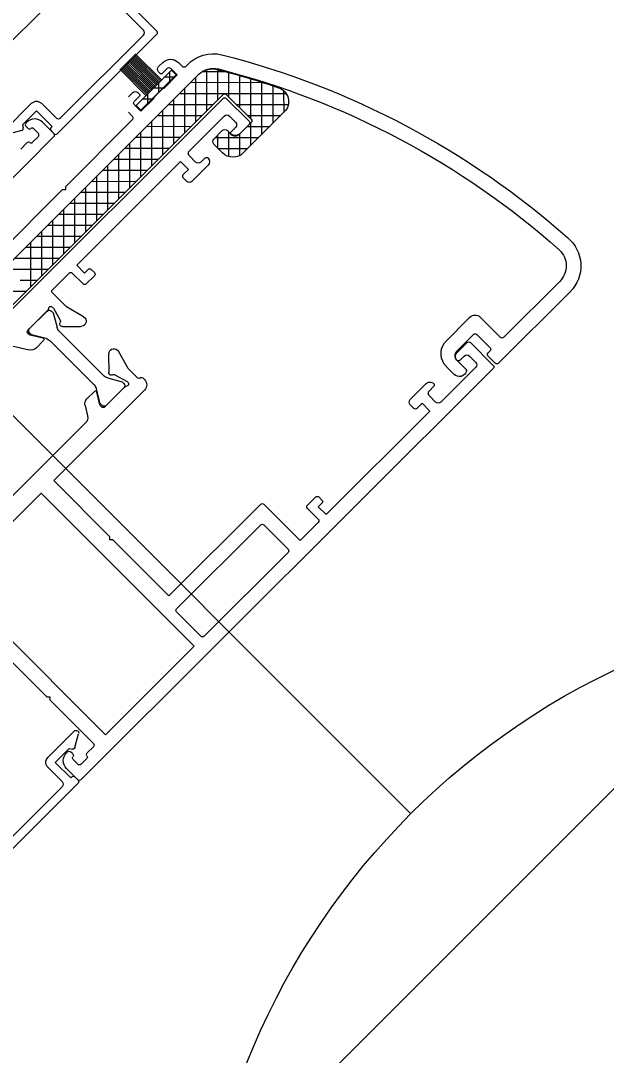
# Model space of a CAD drawing. Header units: centimetres. Extents: x 118932 to 154602, y -32682 to -23521.
# Drawn here: x 140569.15 to 140577.14, y -28992.83 to -28978.72 of the extents above; entities that cross this region are included whole.
import ezdxf

# ---------------------------------------------------------------- set-up
doc = ezdxf.new("R2010")
doc.units = ezdxf.units.CM
doc.header["$LTSCALE"] = 50
doc.header["$MEASUREMENT"] = 0
doc.layers.add('GEN_02_TF_Pencere', color=7, linetype='Continuous', lineweight=9, true_color=0x6093ac)
doc.layers.add('GEN_05_ML_Mermer', color=7, linetype='Continuous', lineweight=9, true_color=0x9d8692)
doc.styles.add('ARIAL', font='arial.ttf')

# ---------------------------------------------------------------- blocks, each defined once
blk = doc.blocks.new('P4_')
at = {"layer": 'GEN_02_TF_Pencere'}
for p, q in [((108044.975, 6106.326, 0), (108044.975, 6048.003, 0)), ((108040.794, 6096.939, 0), (108040.114, 6096.939, 0)), ((108040.114, 6096.939, 0), (108040.114, 6096.849, 0)), ((108040.114, 6096.849, 0), (108040.794, 6096.849, 0)), ((108040.114, 6096.849, 0), (108040.114, 6096.849, 0)), ((108040.157, 6096.939, 0), (108040.247, 6096.849, 0)), ((108040.157, 6096.849, 0), (108040.247, 6096.939, 0)), ((108040.304, 6096.849, 0), (108040.304, 6096.339, 0)), ((108040.324, 6096.849, 0), (108040.324, 6096.339, 0)), ((108040.344, 6096.849, 0), (108040.344, 6096.339, 0)), ((108040.364, 6096.849, 0), (108040.364, 6096.339, 0)), ((108040.369, 6096.939, 0), (108040.459, 6096.849, 0)), ((108040.369, 6096.849, 0), (108040.459, 6096.939, 0)), ((108040.384, 6096.849, 0), (108040.384, 6096.339, 0)), ((108040.404, 6096.849, 0), (108040.404, 6096.339, 0)), ((108040.424, 6096.849, 0), (108040.424, 6096.339, 0)), ((108040.444, 6096.849, 0), (108040.444, 6096.339, 0)), ((108040.464, 6096.849, 0), (108040.464, 6096.339, 0)), ((108040.484, 6096.849, 0), (108040.484, 6096.339, 0)), ((108040.504, 6096.849, 0), (108040.504, 6096.339, 0)), ((108040.524, 6096.849, 0), (108040.524, 6096.339, 0)), ((108040.544, 6096.849, 0), (108040.544, 6096.339, 0)), ((108040.564, 6096.849, 0), (108040.564, 6096.339, 0)), ((108040.581, 6096.939, 0), (108040.671, 6096.849, 0)), ((108040.581, 6096.849, 0), (108040.671, 6096.939, 0)), ((108040.584, 6096.849, 0), (108040.584, 6096.339, 0)), ((108040.604, 6096.849, 0), (108040.604, 6096.339, 0)), ((108040.793, 6096.94, 0), (108040.794, 6096.938, 0)), ((108040.794, 6096.849, 0), (108040.794, 6096.939, 0)), ((108039.878, 6094.789, 0), (108039.878, 6096.329, 0)), ((108039.908, 6096.359, 0), (108041.828, 6096.359, 0)), ((108039.908, 6096.359, 0), (108039.908, 6096.359, 0)), ((108041.858, 6096.329, 0), (108041.858, 6096.269, 0)), ((108041.858, 6096.105, 0), (108041.858, 6096.325, 0)), ((108041.888, 6096.355, 0), (108049.828, 6096.359, 0)), ((108041.888, 6096.355, 0), (108041.888, 6096.355, 0)), ((108039.998, 6096.189, 0), (108039.998, 6094.929, 0)), ((108041.638, 6096.239, 0), (108040.048, 6096.239, 0)), ((108041.688, 6095.919, 0), (108041.688, 6096.189, 0)), ((108041.828, 6096.239, 0), (108041.808, 6096.239, 0)), ((108041.808, 6096.239, 0), (108041.808, 6095.939, 0)), ((108042.008, 6096.175, 0), (108042.008, 6096.085, 0)), ((108042.148, 6096.205, 0), (108042.038, 6096.205, 0)), ((108042.328, 6096.155, 0), (108042.207, 6096.155, 0)), ((108042.058, 6096.026, 0), (108042.058, 6095.985, 0)), ((108042.078, 6095.939, 0), (108042.098, 6095.974, 0)), ((108042.139, 6095.985, 0), (108042.31, 6095.887, 0)), ((108042.292, 6095.819, 0), (108041.788, 6095.819, 0)), ((108041.808, 6095.939, 0), (108042.078, 6095.939, 0)), ((108042.028, 6095.955, 0), (108042.008, 6095.955, 0)), ((108040.728, 6095.028, 0), (108041.544, 6095.028, 0))]:
    blk.add_line(p, q, dxfattribs=at)
at = {"layer": 'GEN_02_TF_Pencere', "extrusion": (0, 0, -1)}
for p, q in [((108038.407, 6102.825, 0), (108039.788, 6102.825, 0)), ((108039.818, 6102.795, 0), (108039.818, 6102.655, 0)), ((108039.858, 6102.795, 0), (108039.858, 6102.355, 0)), ((108047.828, 6102.821, 0), (108039.888, 6102.825, 0)), ((108047.828, 6102.821, 0), (108047.828, 6102.821, 0)), ((108047.858, 6102.795, 0), (108047.858, 6102.735, 0)), ((108047.858, 6102.571, 0), (108047.858, 6102.791, 0)), ((108049.808, 6102.825, 0), (108047.888, 6102.825, 0)), ((108039.488, 6102.625, 0), (108038.407, 6102.625, 0)), ((108039.518, 6102.206, 0), (108039.518, 6102.595, 0)), ((108039.718, 6102.595, 0), (108039.718, 6102.336, 0)), ((108039.788, 6102.625, 0), (108039.748, 6102.625, 0)), ((108039.998, 6102.475, 0), (108039.998, 6102.595, 0)), ((108040.048, 6102.645, 0), (108040.718, 6102.645, 0)), ((108040.768, 6102.595, 0), (108040.768, 6102.475, 0)), ((108040.908, 6102.475, 0), (108040.908, 6102.625, 0)), ((108040.908, 6102.625, 0), (108042.908, 6102.624, 0)), ((108042.908, 6102.624, 0), (108042.908, 6102.474, 0)), ((108043.028, 6102.383, 0), (108043.028, 6102.593, 0)), ((108043.058, 6102.623, 0), (108043.408, 6102.623, 0)), ((108043.408, 6102.623, 0), (108043.408, 6101.923, 0)), ((108043.608, 6102.123, 0), (108043.608, 6102.593, 0)), ((108043.638, 6102.623, 0), (108045.258, 6102.622, 0)), ((108045.288, 6102.592, 0), (108045.288, 6102.122, 0)), ((108045.446, 6099.672, 0), (108045.448, 6102.622, 0)), ((108045.448, 6102.622, 0), (108047.158, 6102.621, 0)), ((108045.448, 6102.622, 0), (108045.448, 6102.622, 0)), ((108047.158, 6102.621, 0), (108047.156, 6099.671, 0)), ((108047.358, 6101.751, 0), (108047.358, 6102.591, 0)), ((108047.388, 6102.621, 0), (108047.509, 6102.621, 0)), ((108047.568, 6102.671, 0), (108047.678, 6102.671, 0)), ((108047.708, 6102.641, 0), (108047.708, 6102.551, 0)), ((108047.888, 6102.705, 0), (108047.908, 6102.705, 0)), ((108047.908, 6102.705, 0), (108047.908, 6102.405, 0)), ((108048.028, 6102.385, 0), (108048.028, 6102.655, 0)), ((108048.078, 6102.705, 0), (108049.668, 6102.705, 0)), ((108040.158, 6102.395, 0), (108040.158, 6102.567, 0)), ((108040.322, 6102.505, 0), (108040.322, 6102.356, 0)), ((108041.008, 6102.475, 0), (108040.908, 6102.475, 0)), ((108042.908, 6102.474, 0), (108042.838, 6102.474, 0)), ((108047.577, 6102.451, 0), (108047.406, 6102.353, 0)), ((108047.658, 6102.492, 0), (108047.658, 6102.451, 0)), ((108039.888, 6102.325, 0), (108040.088, 6102.325, 0)), ((108040.128, 6102.425, 0), (108040.048, 6102.425, 0)), ((108040.718, 6102.425, 0), (108040.638, 6102.425, 0)), ((108040.678, 6102.325, 0), (108040.988, 6102.325, 0)), ((108041.038, 6102.375, 0), (108041.038, 6102.445, 0)), ((108042.808, 6102.444, 0), (108042.808, 6102.384, 0)), ((108042.838, 6102.354, 0), (108042.998, 6102.353, 0)), ((108047.638, 6102.405, 0), (108047.618, 6102.44, 0)), ((108047.908, 6102.405, 0), (108047.638, 6102.405, 0)), ((108047.688, 6102.421, 0), (108047.708, 6102.421, 0)), ((108039.748, 6102.306, 0), (108040.083, 6102.306, 0)), ((108047.424, 6102.285, 0), (108047.928, 6102.285, 0)), ((108040.111, 6102.106, 0), (108039.618, 6102.106, 0)), ((108045.258, 6102.092, 0), (108043.638, 6102.093, 0)), ((108045.279, 6102.101, 0), (108045.279, 6102.101, 0)), ((108043.438, 6101.893, 0), (108045.208, 6101.892, 0)), ((108045.208, 6101.892, 0), (108045.207, 6100.812, 0)), ((108047.328, 6101.721, 0), (108047.358, 6101.751, 0)), ((108047.358, 6101.691, 0), (108047.328, 6101.721, 0)), ((108047.357, 6100.851, 0), (108047.358, 6101.691, 0)), ((108045.207, 6100.812, 0), (108045.237, 6100.782, 0)), ((108045.237, 6100.782, 0), (108045.207, 6100.752, 0)), ((108045.207, 6100.752, 0), (108045.206, 6099.672, 0)), ((108045.206, 6099.672, 0), (108043.457, 6099.673, 0)), ((108047.156, 6099.671, 0), (108045.446, 6099.672, 0)), ((108043.357, 6099.573, 0), (108043.357, 6099.538, 0)), ((108043.372, 6099.519, 0), (108043.392, 6099.513, 0)), ((108043.406, 6099.494, 0), (108043.406, 6099.307, 0)), ((108043.544, 6099.423, 0), (108043.544, 6099.441, 0)), ((108043.595, 6099.239, 0), (108043.544, 6099.423, 0)), ((108043.594, 6099.377, 0), (108043.594, 6099.413, 0)), ((108043.698, 6099.197, 0), (108043.594, 6099.377, 0)), ((108043.617, 6099.453, 0), (108044.004, 6099.452, 0)), ((108043.634, 6099.453, 0), (108043.974, 6099.453, 0)), ((108044.014, 6099.377, 0), (108043.91, 6099.197, 0)), ((108044.029, 6099.385, 0), (108043.936, 6099.233, 0)), ((108044.014, 6099.413, 0), (108044.014, 6099.377, 0)), ((108044.034, 6099.422, 0), (108044.034, 6099.401, 0)), ((108044.181, 6099.25, 0), (108044.257, 6099.374, 0)), ((108044.343, 6099.422, 0), (108045.249, 6099.422, 0)), ((108045.249, 6099.422, 0), (108046.42, 6099.421, 0)), ((108043.406, 6099.307, 0), (108043.336, 6099.047, 0)), ((108043.462, 6098.984, 0), (108043.633, 6099.157, 0)), ((108043.714, 6098.289, 0), (108043.714, 6099.137, 0)), ((108043.894, 6099.137, 0), (108043.894, 6098.289, 0)), ((108043.894, 6099.137, 0), (108043.894, 6099.137, 0)), ((108043.953, 6099.203, 0), (108044.096, 6099.202, 0)), ((108043.444, 6098.971, 0), (108043.462, 6098.984, 0)), ((108043.338, 6098.379, 0), (108043.408, 6098.118, 0)), ((108043.464, 6098.442, 0), (108043.446, 6098.454, 0)), ((108043.635, 6098.269, 0), (108043.464, 6098.442, 0)), ((108039.23, 6098.125, 0), (108039.441, 6098.337, 0)), ((108039.288, 6097.972, 0), (108039.653, 6098.337, 0)), ((108039.819, 6097.801, 0), (108039.317, 6098.303, 0)), ((108039.36, 6097.831, 0), (108039.866, 6098.337, 0)), ((108040.219, 6098.337, 0), (108039.429, 6098.337, 0)), ((108039.819, 6098.013, 0), (108039.495, 6098.337, 0)), ((108039.924, 6098.12, 0), (108039.707, 6098.337, 0)), ((108039.861, 6098.12, 0), (108040.078, 6098.337, 0)), ((108040.337, 6097.919, 0), (108039.919, 6098.337, 0)), ((108040.072, 6098.119, 0), (108040.28, 6098.327, 0)), ((108040.419, 6098.049, 0), (108040.131, 6098.337, 0)), ((108040.158, 6097.993, 0), (108040.396, 6098.231, 0)), ((108043.594, 6098.049, 0), (108043.698, 6098.229, 0)), ((108043.91, 6098.229, 0), (108044.014, 6098.049, 0)), ((108044.098, 6098.223, 0), (108043.955, 6098.223, 0)), ((108040.259, 6097.149, 0), (108039.233, 6098.175, 0)), ((108039.433, 6097.692, 0), (108039.819, 6098.078, 0)), ((108039.819, 6097.609, 0), (108039.819, 6098.089, 0)), ((108039.849, 6098.12, 0), (108040.049, 6098.12, 0)), ((108039.858, 6098.087, 0), (108039.858, 6097.647, 0)), ((108040.088, 6098.117, 0), (108039.888, 6098.117, 0)), ((108040.419, 6097.969, 0), (108040.419, 6098.137, 0)), ((108040.988, 6098.117, 0), (108040.678, 6098.117, 0)), ((108042.998, 6098.087, 0), (108042.838, 6098.087, 0)), ((108043.408, 6098.118, 0), (108043.408, 6097.847, 0)), ((108043.546, 6098.003, 0), (108043.597, 6098.187, 0)), ((108043.938, 6098.192, 0), (108044.031, 6098.04, 0)), ((108044.342, 6097.915, 0), (108044.183, 6098.175, 0)), ((108039.998, 6097.847, 0), (108039.998, 6097.967, 0)), ((108040.048, 6098.017, 0), (108040.128, 6098.017, 0)), ((108040.158, 6098.029, 0), (108040.158, 6097.969, 0)), ((108040.296, 6097.919, 0), (108040.419, 6098.042, 0)), ((108040.638, 6098.017, 0), (108040.718, 6098.017, 0)), ((108040.768, 6097.967, 0), (108040.768, 6097.847, 0)), ((108040.908, 6097.817, 0), (108040.908, 6097.967, 0)), ((108040.908, 6097.967, 0), (108041.008, 6097.967, 0)), ((108041.038, 6097.997, 0), (108041.038, 6098.067, 0)), ((108042.808, 6098.057, 0), (108042.808, 6097.997, 0)), ((108042.838, 6097.967, 0), (108042.908, 6097.967, 0)), ((108042.908, 6097.967, 0), (108042.908, 6097.817, 0)), ((108043.028, 6097.847, 0), (108043.028, 6098.057, 0)), ((108043.546, 6097.984, 0), (108043.546, 6098.003, 0)), ((108043.594, 6098.013, 0), (108043.594, 6098.049, 0)), ((108044.006, 6097.973, 0), (108043.619, 6097.973, 0)), ((108043.974, 6097.973, 0), (108043.634, 6097.973, 0)), ((108044.014, 6098.049, 0), (108044.014, 6098.013, 0)), ((108044.036, 6098.024, 0), (108044.036, 6098.003, 0)), ((108040.046, 6097.149, 0), (108039.355, 6097.841, 0)), ((108039.508, 6097.555, 0), (108039.819, 6097.866, 0)), ((108040.718, 6097.797, 0), (108040.048, 6097.797, 0)), ((108040.208, 6097.919, 0), (108040.369, 6097.919, 0)), ((108042.908, 6097.817, 0), (108040.908, 6097.817, 0)), ((108043.378, 6097.817, 0), (108043.058, 6097.817, 0)), ((108039.585, 6097.42, 0), (108039.819, 6097.654, 0)), ((108039.663, 6097.286, 0), (108039.956, 6097.579, 0)), ((108039.77, 6097.181, 0), (108040.168, 6097.579, 0)), ((108044.158, 6097.579, 0), (108039.849, 6097.579, 0)), ((108039.888, 6097.617, 0), (108049.828, 6097.617, 0)), ((108039.888, 6097.617, 0), (108039.888, 6097.617, 0)), ((108039.951, 6097.149, 0), (108040.381, 6097.579, 0)), ((108040.471, 6097.149, 0), (108040.041, 6097.579, 0)), ((108040.163, 6097.149, 0), (108040.593, 6097.579, 0)), ((108040.683, 6097.149, 0), (108040.253, 6097.579, 0)), ((108040.375, 6097.149, 0), (108040.805, 6097.579, 0)), ((108040.895, 6097.149, 0), (108040.465, 6097.579, 0)), ((108040.587, 6097.149, 0), (108041.017, 6097.579, 0)), ((108041.107, 6097.149, 0), (108040.677, 6097.579, 0)), ((108040.799, 6097.149, 0), (108041.229, 6097.579, 0)), ((108041.319, 6097.149, 0), (108040.889, 6097.579, 0)), ((108041.011, 6097.149, 0), (108041.441, 6097.579, 0)), ((108041.531, 6097.149, 0), (108041.101, 6097.579, 0)), ((108041.223, 6097.149, 0), (108041.653, 6097.579, 0)), ((108041.743, 6097.149, 0), (108041.313, 6097.579, 0)), ((108041.435, 6097.149, 0), (108041.865, 6097.579, 0)), ((108041.956, 6097.149, 0), (108041.526, 6097.579, 0)), ((108041.648, 6097.149, 0), (108042.071, 6097.572, 0)), ((108042.168, 6097.149, 0), (108041.738, 6097.579, 0)), ((108041.86, 6097.149, 0), (108042.263, 6097.553, 0)), ((108042.38, 6097.149, 0), (108041.95, 6097.579, 0)), ((108042.071, 6097.572, 0), (108042.078, 6097.579, 0)), ((108042.072, 6097.149, 0), (108042.456, 6097.533, 0)), ((108042.18, 6097.561, 0), (108042.162, 6097.579, 0)), ((108042.592, 6097.149, 0), (108042.18, 6097.561, 0)), ((108042.263, 6097.553, 0), (108042.29, 6097.579, 0)), ((108042.284, 6097.149, 0), (108042.648, 6097.513, 0)), ((108042.416, 6097.537, 0), (108042.374, 6097.579, 0)), ((108042.804, 6097.149, 0), (108042.416, 6097.537, 0)), ((108042.456, 6097.533, 0), (108042.502, 6097.579, 0)), ((108042.652, 6097.513, 0), (108042.586, 6097.579, 0)), ((108042.648, 6097.513, 0), (108042.714, 6097.579, 0)), ((108043.016, 6097.149, 0), (108042.652, 6097.513, 0)), ((108042.889, 6097.489, 0), (108042.798, 6097.579, 0)), ((108042.841, 6097.494, 0), (108042.926, 6097.579, 0)), ((108043.125, 6097.465, 0), (108043.011, 6097.579, 0)), ((108043.033, 6097.474, 0), (108043.138, 6097.579, 0)), ((108043.361, 6097.441, 0), (108043.223, 6097.579, 0)), ((108043.226, 6097.454, 0), (108043.35, 6097.579, 0)), ((108043.418, 6097.435, 0), (108043.562, 6097.579, 0)), ((108043.597, 6097.416, 0), (108043.435, 6097.579, 0)), ((108043.834, 6097.392, 0), (108043.647, 6097.579, 0)), ((108039.824, 6097.159, 0), (108039.613, 6097.371, 0)), ((108042.496, 6097.149, 0), (108042.841, 6097.494, 0)), ((108042.708, 6097.149, 0), (108043.033, 6097.474, 0)), ((108043.228, 6097.149, 0), (108042.889, 6097.489, 0)), ((108042.92, 6097.149, 0), (108043.226, 6097.454, 0)), ((108043.44, 6097.149, 0), (108043.125, 6097.465, 0)), ((108043.133, 6097.149, 0), (108043.418, 6097.435, 0)), ((108043.662, 6097.14, 0), (108043.361, 6097.441, 0)), ((108039.479, 6097.184, 0), (108039.479, 6097.184, 0)), ((108039.889, 6097.149, 0), (108043.585, 6097.149, 0)), ((108039.89, 6097.149, 0), (108043.585, 6097.149, 0)), ((108039.944, 6096.949, 0), (108039.909, 6096.949, 0)), ((108040.356, 6096.949, 0), (108040.104, 6096.949, 0)), ((108040.104, 6096.949, 0), (108040.104, 6096.819, 0)), ((108040.804, 6096.949, 0), (108040.551, 6096.949, 0)), ((108040.804, 6096.819, 0), (108040.804, 6096.949, 0)), ((108042.254, 6096.949, 0), (108040.984, 6096.949, 0)), ((108042.284, 6096.979, 0), (108042.254, 6096.949, 0)), ((108042.314, 6096.949, 0), (108042.284, 6096.979, 0)), ((108043.585, 6096.949, 0), (108042.314, 6096.949, 0)), ((108039.974, 6096.839, 0), (108039.974, 6096.919, 0)), ((108040.534, 6096.939, 0), (108040.374, 6096.939, 0)), ((108040.934, 6096.899, 0), (108040.934, 6096.839, 0)), ((108040.204, 6096.689, 0), (108040.124, 6096.689, 0)), ((108040.134, 6096.789, 0), (108040.234, 6096.789, 0)), ((108040.254, 6096.769, 0), (108040.254, 6096.739, 0)), ((108040.654, 6096.739, 0), (108040.654, 6096.769, 0)), ((108040.674, 6096.789, 0), (108040.774, 6096.789, 0)), ((108040.784, 6096.689, 0), (108040.704, 6096.689, 0))]:
    blk.add_line(p, q, dxfattribs=at)
at = {"layer": 'GEN_02_TF_Pencere'}
blk.add_circle((108044.975, 6116.326, 0), 10, dxfattribs=at)
at = {"layer": 'GEN_02_TF_Pencere', "extrusion": (0, 0, -1)}
for centre, radius, start, end in [((-108038.407, 6102.325, 0), 0.5, 354.4787, 90), ((-108039.788, 6102.795, 0), 0.03, 90, 180), ((-108039.888, 6102.795, 0), 0.03, 0.033, 45.033), ((-108039.888, 6102.795, 0), 0.03, 45.0329, 90.0328), ((-108047.828, 6102.791, 0), 0.03, 90.0328, 180.0329), ((-108047.888, 6102.795, 0), 0.03, 0.0011, 90), ((-108047.888, 6102.735, 0), 0.03, 270.0027, 0), ((-108038.407, 6102.325, 0), 0.3, 359.1788, 90), ((-108039.488, 6102.595, 0), 0.03, 90, 180), ((-108039.748, 6102.595, 0), 0.03, 360, 90), ((-108039.788, 6102.655, 0), 0.03, 180, 270), ((-108040.048, 6102.595, 0), 0.05, 0.0328, 90.0329), ((-108040.188, 6102.567, 0), 0.03, 359.9999, 61.2907), ((-108040.222, 6102.505, 0), 0.1, 61.2651, 180.0257), ((-108040.718, 6102.595, 0), 0.05, 90.0328, 180.0329), ((-108043.058, 6102.593, 0), 0.03, 0.0328, 90.0329), ((-108043.638, 6102.593, 0), 0.03, 0.0328, 90.0329), ((-108045.258, 6102.592, 0), 0.03, 90.0329, 180.033), ((-108047.388, 6102.591, 0), 0.03, 0.0329, 90.033), ((-108047.509, 6102.651, 0), 0.03, 189.6244, 270.0339), ((-108047.568, 6102.641, 0), 0.03, 9.6271, 90.0329), ((-108047.678, 6102.641, 0), 0.03, 90.0328, 180.0329), ((-108048.078, 6102.655, 0), 0.05, 360, 89.9999), ((-108040.048, 6102.475, 0), 0.05, 270.0328, 0.0329), ((-108040.718, 6102.475, 0), 0.05, 180.0328, 270.0329), ((-108041.008, 6102.445, 0), 0.03, 90.0328, 180.0329), ((-108042.838, 6102.444, 0), 0.03, 0.0328, 90.0329), ((-108047.592, 6102.425, 0), 0.03, 60, 149.9999), ((-108047.688, 6102.492, 0), 0.03, 0.0214, 80.4388), ((-108047.688, 6102.451, 0), 0.03, 270.0329, 0.033), ((-108047.679, 6102.55, 0), 0.0295, 179.2206, 261.2528), ((-108047.708, 6102.571, 0), 0.15, 180.0329, 270.0329), ((-108049.237, 6102.98, 0), 11.15, 329.2971, 356.6114), ((-108039.748, 6102.336, 0), 0.03, 270, 0), ((-108039.888, 6102.355, 0), 0.03, 270.0329, 0.033), ((-108040.067, 6102.396, 0), 0.0907, 180.1582, 260.041), ((-108040.088, 6102.395, 0), 0.07, 180.0328, 270.0329), ((-108040.067, 6102.357, 0), 0.254, 180.1582, 260.0409), ((-108040.128, 6102.395, 0), 0.03, 90.0329, 180.033), ((-108040.638, 6102.395, 0), 0.03, 0.0329, 90.033), ((-108040.678, 6102.395, 0), 0.07, 270.0329, 0.0329), ((-108040.988, 6102.375, 0), 0.05, 180.0328, 270.0329), ((-108042.838, 6102.384, 0), 0.03, 270.0329, 0.033), ((-108042.998, 6102.383, 0), 0.03, 180.0329, 270.033), ((-108047.424, 6102.321, 0), 0.0361, 270, 60), ((-108047.928, 6102.385, 0), 0.1, 180.0001, 269.9999), ((-108049.237, 6102.98, 0), 11.35, 329.2896, 356.4497), ((-108039.618, 6102.206, 0), 0.1, 270, 0), ((-108043.638, 6102.123, 0), 0.03, 270.0329, 0.033), ((-108045.258, 6102.122, 0), 0.03, 225.0327, 270.0326), ((-108045.258, 6102.122, 0), 0.03, 180.0328, 225.0327), ((-108043.438, 6101.923, 0), 0.03, 270.0331, 0.033), ((-108043.457, 6099.573, 0), 0.1, 0.0293, 90.0417), ((-108043.377, 6099.538, 0), 0.02, 285.0375, 0.0083), ((-108043.386, 6099.494, 0), 0.02, 104.9815, 180.053), ((-108043.574, 6099.441, 0), 0.03, 0.0329, 135.8205), ((-108043.634, 6099.413, 0), 0.04, 360, 90), ((-108043.617, 6099.483, 0), 0.03, 270.0329, 315.8207), ((-108043.974, 6099.413, 0), 0.04, 90, 179.9999), ((-108044.004, 6099.422, 0), 0.03, 90.0328, 180.0329), ((-108044.004, 6099.401, 0), 0.03, 180.0331, 211.4331), ((-108044.343, 6099.322, 0), 0.1, 31.4328, 90.0329), ((-108043.624, 6099.246, 0), 0.03, 282.3019, 345.6431), ((-108043.61, 6099.183, 0), 0.0347, 101.8309, 228.6866), ((-108043.953, 6099.223, 0), 0.02, 270.0328, 31.4328), ((-108044.096, 6099.302, 0), 0.1, 211.4328, 270.0329), ((-108043.594, 6099.137, 0), 0.12, 150.0001, 180), ((-108044.014, 6099.137, 0), 0.12, 0.0001, 30), ((-108043.404, 6099.029, 0), 0.07, 235.0329, 15.014), ((-108043.406, 6098.397, 0), 0.07, 344.9963, 125.0258), ((-108039.429, 6098.137, 0), 0.2, 333.8142, 90), ((-108040.219, 6098.137, 0), 0.2, 90, 180), ((-108043.612, 6098.243, 0), 0.0347, 131.3603, 258.1907), ((-108043.594, 6098.289, 0), 0.12, 180, 209.9999), ((-108044.014, 6098.289, 0), 0.12, 329.9999, 0), ((-108043.955, 6098.203, 0), 0.02, 328.6001, 90), ((-108044.098, 6098.123, 0), 0.1, 90.0002, 148.5935), ((-108039.85, 6098.089, 0), 0.0312, 359.6263, 87.7267), ((-108039.888, 6098.087, 0), 0.03, 360, 90), ((-108040.055, 6098.017, 0), 0.104, 86.8743, 173.2061), ((-108040.088, 6098.047, 0), 0.07, 90, 180), ((-108040.678, 6098.047, 0), 0.07, 360, 90), ((-108040.988, 6098.067, 0), 0.05, 90, 180), ((-108042.838, 6098.057, 0), 0.03, 360, 90), ((-108042.998, 6098.057, 0), 0.03, 90, 180), ((-108043.626, 6098.179, 0), 0.03, 14.4077, 77.7275), ((-108049.237, 6102.96, 0), 11.129, 329.2979, 333.8143), ((-108040.048, 6097.967, 0), 0.05, 360, 90), ((-108040.128, 6098.047, 0), 0.03, 180, 270), ((-108040.208, 6097.969, 0), 0.05, 270, 0), ((-108040.369, 6097.969, 0), 0.05, 180, 270), ((-108040.638, 6098.047, 0), 0.03, 270, 0), ((-108040.718, 6097.967, 0), 0.05, 90, 180), ((-108041.008, 6097.997, 0), 0.03, 180, 270), ((-108042.838, 6097.997, 0), 0.03, 270, 0), ((-108043.576, 6097.984, 0), 0.03, 224.2142, 359.9963), ((-108043.634, 6098.013, 0), 0.04, 270, 0), ((-108043.619, 6097.943, 0), 0.03, 44.2123, 90.0001), ((-108043.974, 6098.013, 0), 0.04, 180.0001, 269.9999), ((-108044.006, 6098.003, 0), 0.03, 180, 270), ((-108044.006, 6098.024, 0), 0.03, 148.6301, 179.993), ((-108040.048, 6097.847, 0), 0.05, 270, 0), ((-108040.718, 6097.847, 0), 0.05, 180, 270), ((-108043.058, 6097.847, 0), 0.03, 270, 0), ((-108043.378, 6097.847, 0), 0.03, 180, 270), ((-108039.849, 6097.609, 0), 0.03, 270, 0), ((-108039.888, 6097.647, 0), 0.03, 270, 0), ((-108039.898, 6097.44, 0), 0.291, 271.6867, 328.3334), ((-108039.898, 6097.42, 0), 0.271, 271.7479, 328.2984), ((-108039.898, 6097.44, 0), 0.491, 268.7016, 328.5544), ((-108039.944, 6096.919, 0), 0.03, 90, 180), ((-108040.374, 6096.959, 0), 0.02, 270, 330), ((-108040.534, 6096.959, 0), 0.02, 210, 270), ((-108040.984, 6096.899, 0), 0.05, 360, 90), ((-108040.124, 6096.839, 0), 0.15, 270, 0), ((-108040.134, 6096.819, 0), 0.03, 270, 0), ((-108040.774, 6096.819, 0), 0.03, 180, 270), ((-108040.204, 6096.739, 0), 0.05, 180, 270), ((-108040.234, 6096.769, 0), 0.02, 90, 180), ((-108040.674, 6096.769, 0), 0.02, 360, 90), ((-108040.704, 6096.739, 0), 0.05, 270, 0)]:
    blk.add_arc(centre, radius, start, end, dxfattribs=at)
at = {"layer": 'GEN_02_TF_Pencere'}
for centre, radius, start, end in [((108039.908, 6096.329, 0), 0.03, 90.0001, 179.9999), ((108041.828, 6096.329, 0), 0.03, 0.0011, 90), ((108041.828, 6096.269, 0), 0.03, 270.0027, 0), ((108041.888, 6096.325, 0), 0.03, 90.0328, 180.0329), ((108040.048, 6096.189, 0), 0.05, 90.0001, 180), ((108041.638, 6096.189, 0), 0.05, 360, 89.9999), ((108042.008, 6096.105, 0), 0.15, 180.0329, 270.0329), ((108042.038, 6096.175, 0), 0.03, 90.0328, 180.0329), ((108042.148, 6096.175, 0), 0.03, 9.6271, 90.0329), ((108042.207, 6096.185, 0), 0.03, 189.6244, 270.0339), ((108042.037, 6096.084, 0), 0.0295, 179.2206, 261.2528), ((108042.028, 6095.985, 0), 0.03, 270.0329, 0.033), ((108042.028, 6096.026, 0), 0.03, 0.0214, 80.4388), ((108042.124, 6095.959, 0), 0.03, 60, 149.9999), ((108041.788, 6095.919, 0), 0.1, 180.0001, 269.9999)]:
    blk.add_arc(centre, radius, start, end, dxfattribs=at)
at = {"layer": 'GEN_05_ML_Mermer', "elevation": -0.003}
blk.add_lwpolyline([(108157.362, 6084.08), (108157.355, 6108.077), (107932.354, 6108.006), (107932.362, 6084.008)], close=True, dxfattribs=at)
at = {"layer": 'GEN_02_TF_Pencere', "lineweight": 30, "transparency": 33554687, "style": 'ARIAL'}
blk.add_text('P4', height=8, rotation=180, dxfattribs=at).set_placement((108051.788, 6120.308, 0))
blk = doc.blocks.new('DOGRAMA LEVEL 0 B BLOK')
at = {"rotation": 224.9818727539849}
blk.add_blockref('P4_', (73007.71, 81050.891, 0), dxfattribs=at)

msp = doc.modelspace()

# ---------------------------------------------------------------- block references
msp.add_blockref('DOGRAMA LEVEL 0 B BLOK', (139673.806, -29346.079, 0))

doc.saveas('drawing.dxf')
